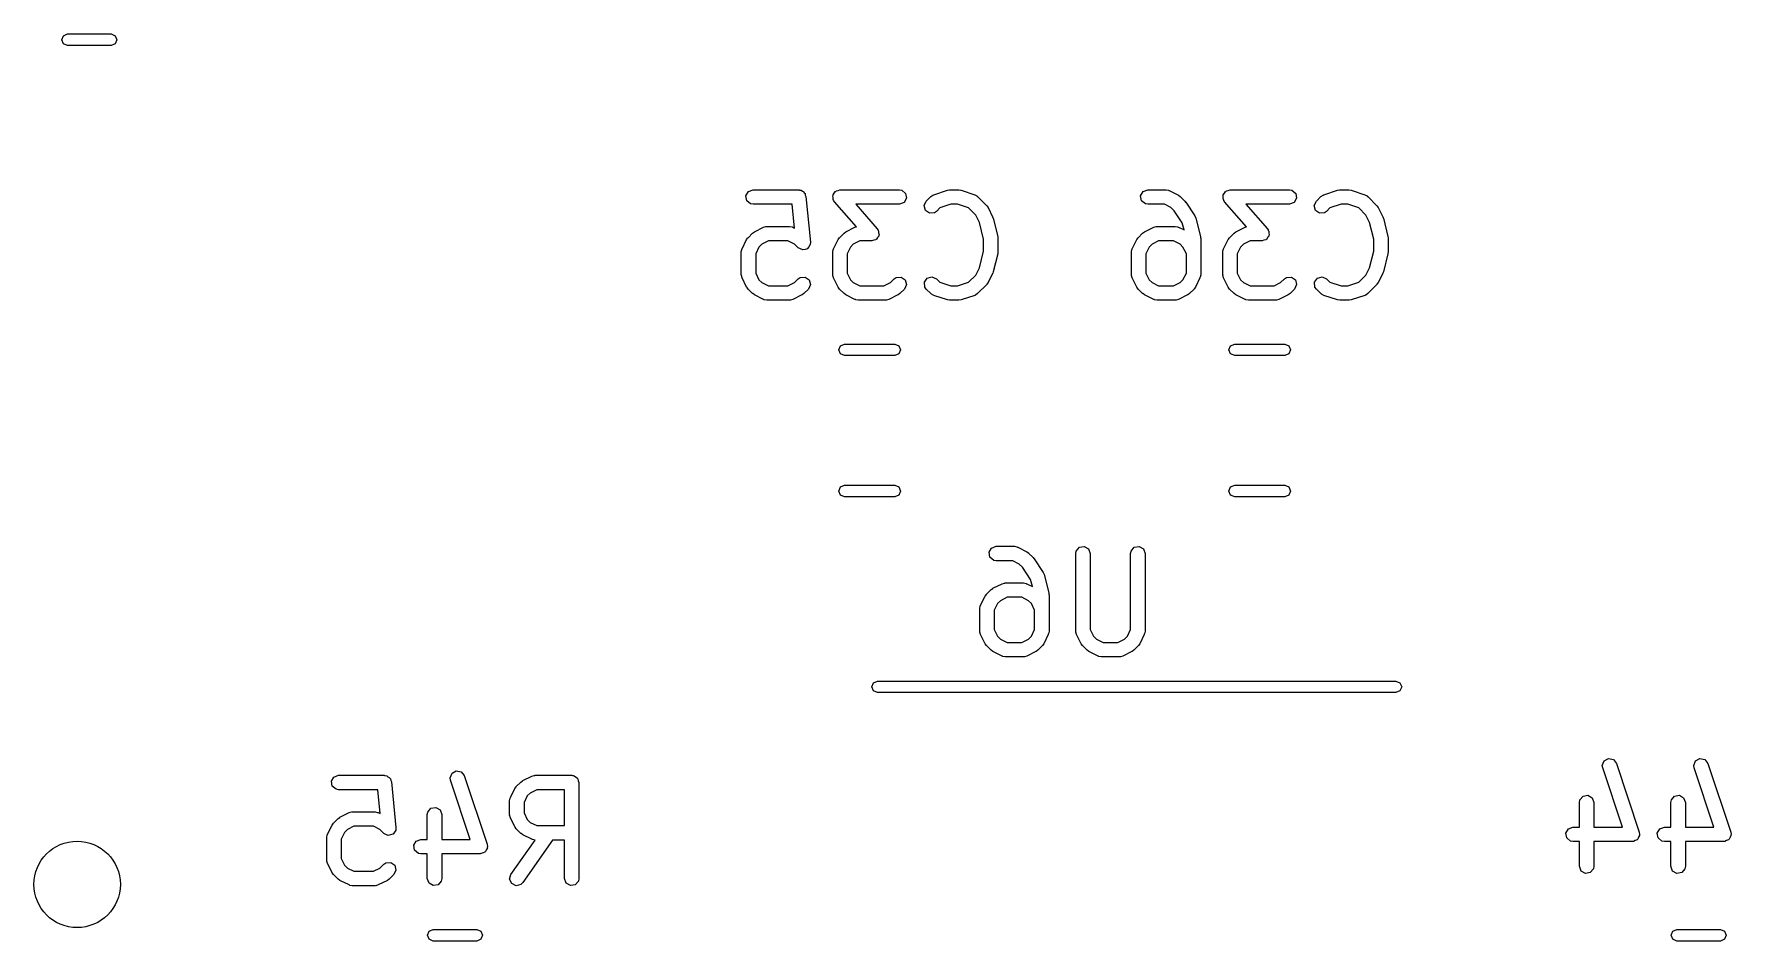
# Model space of a CAD drawing. Extents: x 83 to 134, y -229 to -46.
# Drawn here: x 92.89 to 110.57, y -202.53 to -193.08 of the extents above; entities that cross this region are included whole.
import ezdxf

# ---------------------------------------------------------------- set-up
doc = ezdxf.new("R2010")
doc.units = 0
doc.layers.add('BLACK', color=7, linetype='CONTINUOUS')

msp = doc.modelspace()

# ---------------------------------------------------------------- linework, layer by layer
at = {"layer": 'BLACK', "linetype": 'CONTINUOUS'}
for p, q in [((93.1849, -193.14), (93.2025, -193.098)), ((93.2025, -193.182), (93.1849, -193.14)), ((93.2025, -193.098), (93.2449, -193.08)), ((93.2449, -193.2), (93.2025, -193.182)), ((93.2449, -193.08), (93.6991, -193.08)), ((93.6991, -193.2), (93.2449, -193.2)), ((93.6991, -193.08), (93.7415, -193.098)), ((93.7415, -193.182), (93.6991, -193.2)), ((93.7415, -193.098), (93.7591, -193.14)), ((93.7591, -193.14), (93.7415, -193.182)), ((100.312, -194.765), (100.338, -194.721)), ((100.321, -194.816), (100.312, -194.765)), ((100.338, -194.721), (100.386, -194.703)), ((100.386, -194.703), (100.862, -194.703)), ((100.862, -194.703), (100.866, -194.704)), ((100.866, -194.704), (100.868, -194.704)), ((100.868, -194.704), (100.87, -194.705)), ((100.87, -194.705), (100.888, -194.708)), ((100.888, -194.708), (100.9, -194.718)), ((100.9, -194.718), (100.914, -194.725)), ((100.914, -194.725), (100.919, -194.734)), ((100.919, -194.734), (100.927, -194.741)), ((100.927, -194.741), (100.93, -194.757)), ((100.93, -194.757), (100.937, -194.771)), ((100.937, -194.771), (100.984, -195.247)), ((101.217, -194.765), (101.22, -194.76)), ((101.22, -194.785), (101.217, -194.765)), ((101.219, -194.754), (101.232, -194.738)), ((101.22, -194.76), (101.219, -194.754)), ((101.221, -194.805), (101.22, -194.785)), ((101.225, -194.813), (101.221, -194.805)), ((101.232, -194.738), (101.242, -194.721)), ((101.242, -194.721), (101.248, -194.719)), ((101.248, -194.719), (101.252, -194.714)), ((101.252, -194.714), (101.271, -194.71)), ((101.271, -194.71), (101.29, -194.703)), ((101.29, -194.703), (101.91, -194.703)), ((101.91, -194.703), (101.935, -194.708)), ((101.935, -194.708), (101.974, -194.741)), ((101.983, -194.791), (101.958, -194.836)), ((101.974, -194.741), (101.983, -194.791)), ((102.19, -194.821), (102.237, -194.773)), ((102.237, -194.773), (102.259, -194.758)), ((102.259, -194.758), (102.263, -194.758)), ((102.263, -194.758), (102.267, -194.755)), ((102.267, -194.755), (102.41, -194.707)), ((102.41, -194.707), (102.432, -194.704)), ((102.432, -194.704), (102.433, -194.703)), ((102.433, -194.703), (102.529, -194.703)), ((102.529, -194.703), (102.551, -194.707)), ((102.551, -194.707), (102.552, -194.707)), ((102.552, -194.707), (102.695, -194.755)), ((102.695, -194.755), (102.718, -194.767)), ((102.718, -194.767), (102.72, -194.771)), ((102.72, -194.771), (102.724, -194.773)), ((102.724, -194.773), (102.82, -194.868)), ((104.423, -194.765), (104.449, -194.721)), ((104.432, -194.816), (104.423, -194.765)), ((104.449, -194.721), (104.497, -194.703)), ((104.497, -194.703), (104.688, -194.703)), ((104.688, -194.703), (104.713, -194.708)), ((104.713, -194.708), (104.717, -194.711)), ((104.717, -194.711), (104.721, -194.711)), ((104.721, -194.711), (104.817, -194.759)), ((104.817, -194.759), (104.835, -194.772)), ((104.835, -194.772), (104.836, -194.773)), ((104.836, -194.773), (104.884, -194.821)), ((105.281, -194.765), (105.284, -194.76)), ((105.284, -194.785), (105.281, -194.765)), ((105.283, -194.754), (105.296, -194.738)), ((105.284, -194.76), (105.283, -194.754)), ((105.285, -194.805), (105.284, -194.785)), ((105.289, -194.813), (105.285, -194.805)), ((105.296, -194.738), (105.306, -194.721)), ((105.306, -194.721), (105.312, -194.719)), ((105.312, -194.719), (105.316, -194.714)), ((105.316, -194.714), (105.335, -194.71)), ((105.335, -194.71), (105.354, -194.703)), ((105.354, -194.703), (105.974, -194.703)), ((105.974, -194.703), (105.999, -194.708)), ((105.999, -194.708), (106.038, -194.741)), ((106.047, -194.791), (106.022, -194.836)), ((106.038, -194.741), (106.047, -194.791)), ((106.254, -194.821), (106.301, -194.773)), ((106.301, -194.773), (106.323, -194.758)), ((106.323, -194.758), (106.327, -194.758)), ((106.327, -194.758), (106.331, -194.755)), ((106.331, -194.755), (106.474, -194.707)), ((106.474, -194.707), (106.496, -194.704)), ((106.496, -194.704), (106.497, -194.703)), ((106.497, -194.703), (106.593, -194.703)), ((106.593, -194.703), (106.615, -194.707)), ((106.615, -194.707), (106.616, -194.707)), ((106.616, -194.707), (106.759, -194.755)), ((106.759, -194.755), (106.782, -194.767)), ((106.782, -194.767), (106.784, -194.771)), ((106.784, -194.771), (106.788, -194.773)), ((106.788, -194.773), (106.884, -194.868)), ((100.36, -194.849), (100.321, -194.816)), ((100.386, -194.853), (100.36, -194.849)), ((100.794, -194.853), (100.386, -194.853)), ((100.819, -195.102), (100.794, -194.853)), ((101.226, -194.816), (101.225, -194.813)), ((101.228, -194.818), (101.226, -194.816)), ((101.234, -194.828), (101.228, -194.818)), ((101.462, -195.088), (101.234, -194.828)), ((101.91, -194.853), (101.456, -194.853)), ((101.456, -194.853), (101.68, -195.11)), ((101.958, -194.836), (101.91, -194.853)), ((102.168, -194.867), (102.19, -194.821)), ((102.181, -194.917), (102.168, -194.867)), ((102.223, -194.946), (102.181, -194.917)), ((102.275, -194.942), (102.223, -194.946)), ((102.296, -194.927), (102.275, -194.942)), ((102.331, -194.892), (102.296, -194.927)), ((102.446, -194.853), (102.331, -194.892)), ((102.516, -194.853), (102.446, -194.853)), ((102.631, -194.892), (102.516, -194.853)), ((102.705, -194.966), (102.631, -194.892)), ((102.744, -195.043), (102.705, -194.966)), ((102.82, -194.868), (102.833, -194.887)), ((102.833, -194.887), (102.834, -194.888)), ((102.834, -194.888), (102.881, -194.983)), ((102.881, -194.983), (102.885, -194.995)), ((104.472, -194.849), (104.432, -194.816)), ((104.497, -194.853), (104.472, -194.849)), ((104.67, -194.853), (104.497, -194.853)), ((104.739, -194.888), (104.67, -194.853)), ((104.772, -194.921), (104.739, -194.888)), ((104.856, -195.047), (104.772, -194.921)), ((104.884, -194.821), (104.89, -194.83)), ((104.89, -194.83), (104.893, -194.832)), ((104.893, -194.832), (104.988, -194.975)), ((104.988, -194.975), (104.998, -194.998)), ((105.29, -194.816), (105.289, -194.813)), ((105.292, -194.818), (105.29, -194.816)), ((105.298, -194.828), (105.292, -194.818)), ((105.526, -195.088), (105.298, -194.828)), ((105.974, -194.853), (105.52, -194.853)), ((105.52, -194.853), (105.744, -195.11)), ((106.022, -194.836), (105.974, -194.853)), ((106.232, -194.867), (106.254, -194.821)), ((106.245, -194.917), (106.232, -194.867)), ((106.287, -194.946), (106.245, -194.917)), ((106.339, -194.942), (106.287, -194.946)), ((106.36, -194.927), (106.339, -194.942)), ((106.395, -194.892), (106.36, -194.927)), ((106.51, -194.853), (106.395, -194.892)), ((106.58, -194.853), (106.51, -194.853)), ((106.695, -194.892), (106.58, -194.853)), ((106.769, -194.966), (106.695, -194.892)), ((106.808, -195.043), (106.769, -194.966)), ((106.884, -194.868), (106.897, -194.887)), ((106.897, -194.887), (106.898, -194.888)), ((106.898, -194.888), (106.945, -194.983)), ((106.945, -194.983), (106.949, -194.995)), ((100.333, -195.202), (100.38, -195.154)), ((100.38, -195.154), (100.399, -195.141)), ((100.399, -195.141), (100.4, -195.14)), ((100.4, -195.14), (100.495, -195.092)), ((100.495, -195.092), (100.52, -195.085)), ((100.52, -195.085), (100.524, -195.086)), ((100.524, -195.086), (100.529, -195.084)), ((100.529, -195.084), (100.767, -195.084)), ((100.767, -195.084), (100.792, -195.089)), ((100.792, -195.089), (100.796, -195.092)), ((100.796, -195.092), (100.8, -195.092)), ((100.8, -195.092), (100.819, -195.102)), ((101.285, -195.202), (101.333, -195.154)), ((101.333, -195.154), (101.351, -195.141)), ((101.351, -195.141), (101.352, -195.14)), ((101.352, -195.14), (101.447, -195.092)), ((101.447, -195.092), (101.462, -195.088)), ((101.68, -195.11), (101.686, -195.12)), ((101.686, -195.12), (101.689, -195.122)), ((101.689, -195.122), (101.689, -195.125)), ((101.689, -195.125), (101.694, -195.132)), ((101.694, -195.132), (101.694, -195.152)), ((101.694, -195.152), (101.698, -195.172)), ((102.787, -195.216), (102.744, -195.043)), ((102.885, -194.995), (102.887, -194.998)), ((102.887, -194.998), (102.935, -195.189)), ((104.397, -195.202), (104.444, -195.154)), ((104.444, -195.154), (104.463, -195.141)), ((104.463, -195.141), (104.464, -195.14)), ((104.464, -195.14), (104.559, -195.092)), ((104.559, -195.092), (104.584, -195.085)), ((104.584, -195.085), (104.588, -195.086)), ((104.588, -195.086), (104.593, -195.084)), ((104.593, -195.084), (104.783, -195.084)), ((104.783, -195.084), (104.809, -195.089)), ((104.809, -195.089), (104.812, -195.092)), ((104.812, -195.092), (104.817, -195.092)), ((104.817, -195.092), (104.875, -195.121)), ((104.875, -195.121), (104.856, -195.047)), ((104.998, -194.998), (104.999, -194.998)), ((104.999, -194.998), (105.046, -195.189)), ((105.349, -195.202), (105.397, -195.154)), ((105.397, -195.154), (105.415, -195.141)), ((105.415, -195.141), (105.416, -195.14)), ((105.416, -195.14), (105.511, -195.092)), ((105.511, -195.092), (105.526, -195.088)), ((105.744, -195.11), (105.75, -195.12)), ((105.75, -195.12), (105.753, -195.122)), ((105.753, -195.122), (105.753, -195.125)), ((105.753, -195.125), (105.758, -195.132)), ((105.758, -195.132), (105.758, -195.152)), ((105.758, -195.152), (105.762, -195.172)), ((106.851, -195.216), (106.808, -195.043)), ((106.949, -194.995), (106.951, -194.998)), ((106.951, -194.998), (106.999, -195.189)), ((100.263, -195.35), (100.268, -195.324)), ((100.268, -195.324), (100.27, -195.321)), ((100.27, -195.321), (100.271, -195.316)), ((100.271, -195.316), (100.319, -195.221)), ((100.319, -195.221), (100.332, -195.203)), ((100.332, -195.203), (100.333, -195.202)), ((100.447, -195.299), (100.413, -195.368)), ((100.478, -195.269), (100.447, -195.299)), ((100.546, -195.234), (100.478, -195.269)), ((100.749, -195.234), (100.546, -195.234)), ((100.817, -195.269), (100.749, -195.234)), ((100.856, -195.308), (100.817, -195.269)), ((100.857, -195.308), (100.856, -195.308)), ((100.88, -195.319), (100.857, -195.308)), ((100.857, -195.308), (100.857, -195.308)), ((100.903, -195.329), (100.88, -195.319)), ((100.904, -195.329), (100.903, -195.329)), ((100.903, -195.329), (100.903, -195.329)), ((100.928, -195.323), (100.904, -195.329)), ((100.953, -195.316), (100.928, -195.323)), ((100.968, -195.295), (100.953, -195.315)), ((100.953, -195.315), (100.953, -195.316)), ((100.953, -195.316), (100.953, -195.316)), ((100.982, -195.274), (100.968, -195.295)), ((100.984, -195.247), (100.982, -195.273)), ((100.982, -195.273), (100.982, -195.273)), ((100.982, -195.273), (100.982, -195.274)), ((101.215, -195.35), (101.22, -195.324)), ((101.22, -195.324), (101.223, -195.321)), ((101.223, -195.316), (101.271, -195.221)), ((101.223, -195.321), (101.223, -195.316)), ((101.271, -195.221), (101.284, -195.203)), ((101.284, -195.203), (101.285, -195.202)), ((101.4, -195.299), (101.365, -195.368)), ((101.43, -195.269), (101.4, -195.299)), ((101.499, -195.234), (101.43, -195.269)), ((101.624, -195.234), (101.499, -195.234)), ((101.643, -195.227), (101.624, -195.234)), ((101.663, -195.223), (101.643, -195.227)), ((101.666, -195.219), (101.663, -195.223)), ((101.672, -195.217), (101.666, -195.219)), ((101.682, -195.199), (101.672, -195.217)), ((101.695, -195.184), (101.682, -195.199)), ((101.698, -195.172), (101.695, -195.178)), ((101.695, -195.178), (101.695, -195.184)), ((102.744, -195.514), (102.787, -195.341)), ((102.787, -195.341), (102.787, -195.216)), ((102.935, -195.189), (102.936, -195.204)), ((102.936, -195.204), (102.937, -195.207)), ((102.937, -195.207), (102.937, -195.35)), ((104.327, -195.35), (104.332, -195.324)), ((104.332, -195.324), (104.334, -195.321)), ((104.334, -195.321), (104.335, -195.316)), ((104.335, -195.316), (104.383, -195.221)), ((104.383, -195.221), (104.396, -195.203)), ((104.396, -195.203), (104.397, -195.202)), ((104.511, -195.299), (104.477, -195.368)), ((104.542, -195.269), (104.511, -195.299)), ((104.61, -195.234), (104.542, -195.269)), ((104.765, -195.234), (104.61, -195.234)), ((104.834, -195.269), (104.765, -195.234)), ((104.864, -195.299), (104.834, -195.269)), ((104.899, -195.368), (104.864, -195.299)), ((105.046, -195.189), (105.047, -195.204)), ((105.047, -195.204), (105.049, -195.207)), ((105.049, -195.207), (105.049, -195.588)), ((105.279, -195.35), (105.284, -195.324)), ((105.284, -195.324), (105.287, -195.321)), ((105.287, -195.316), (105.335, -195.221)), ((105.287, -195.321), (105.287, -195.316)), ((105.335, -195.221), (105.348, -195.203)), ((105.348, -195.203), (105.349, -195.202)), ((105.464, -195.299), (105.429, -195.368)), ((105.494, -195.269), (105.464, -195.299)), ((105.563, -195.234), (105.494, -195.269)), ((105.688, -195.234), (105.563, -195.234)), ((105.707, -195.227), (105.688, -195.234)), ((105.727, -195.223), (105.707, -195.227)), ((105.73, -195.219), (105.727, -195.223)), ((105.736, -195.217), (105.73, -195.219)), ((105.746, -195.199), (105.736, -195.217)), ((105.759, -195.184), (105.746, -195.199)), ((105.762, -195.172), (105.759, -195.178)), ((105.759, -195.178), (105.759, -195.184)), ((106.808, -195.514), (106.851, -195.341)), ((106.851, -195.341), (106.851, -195.216)), ((106.999, -195.189), (107, -195.204)), ((107, -195.204), (107.001, -195.207)), ((107.001, -195.207), (107.001, -195.35)), ((100.263, -195.588), (100.263, -195.35)), ((100.413, -195.368), (100.413, -195.57)), ((101.215, -195.588), (101.215, -195.35)), ((101.365, -195.368), (101.365, -195.57)), ((102.705, -195.591), (102.744, -195.514)), ((102.935, -195.368), (102.887, -195.558)), ((102.937, -195.35), (102.934, -195.365)), ((102.934, -195.365), (102.935, -195.368)), ((104.327, -195.588), (104.327, -195.35)), ((104.477, -195.368), (104.477, -195.57)), ((104.899, -195.57), (104.899, -195.368)), ((105.279, -195.588), (105.279, -195.35)), ((105.429, -195.368), (105.429, -195.57)), ((106.769, -195.591), (106.808, -195.514)), ((106.999, -195.368), (106.951, -195.558)), ((107.001, -195.35), (106.998, -195.365)), ((106.998, -195.365), (106.999, -195.368)), ((100.265, -195.592), (100.263, -195.588)), ((100.264, -195.596), (100.265, -195.592)), ((100.271, -195.621), (100.264, -195.596)), ((100.319, -195.717), (100.271, -195.621)), ((100.413, -195.57), (100.447, -195.639)), ((100.447, -195.639), (100.478, -195.669)), ((100.478, -195.669), (100.546, -195.703)), ((100.749, -195.703), (100.817, -195.669)), ((100.817, -195.669), (100.856, -195.63)), ((100.856, -195.63), (100.878, -195.615)), ((100.878, -195.615), (100.929, -195.611)), ((100.929, -195.611), (100.971, -195.64)), ((100.984, -195.69), (100.963, -195.736)), ((100.971, -195.64), (100.984, -195.69)), ((101.217, -195.592), (101.215, -195.588)), ((101.216, -195.596), (101.217, -195.592)), ((101.223, -195.621), (101.216, -195.596)), ((101.271, -195.717), (101.223, -195.621)), ((101.365, -195.57), (101.4, -195.639)), ((101.4, -195.639), (101.43, -195.669)), ((101.43, -195.669), (101.499, -195.703)), ((101.749, -195.703), (101.817, -195.669)), ((101.817, -195.669), (101.856, -195.63)), ((101.856, -195.63), (101.878, -195.615)), ((101.878, -195.615), (101.929, -195.611)), ((101.929, -195.611), (101.971, -195.64)), ((101.984, -195.69), (101.963, -195.736)), ((101.971, -195.64), (101.984, -195.69)), ((102.17, -195.664), (102.2, -195.622)), ((102.175, -195.715), (102.17, -195.664)), ((102.2, -195.622), (102.249, -195.608)), ((102.249, -195.608), (102.296, -195.63)), ((102.296, -195.63), (102.331, -195.665)), ((102.331, -195.665), (102.446, -195.703)), ((102.516, -195.703), (102.631, -195.665)), ((102.631, -195.665), (102.705, -195.591)), ((102.82, -195.689), (102.724, -195.784)), ((102.834, -195.669), (102.82, -195.687)), ((102.82, -195.687), (102.82, -195.689)), ((102.881, -195.574), (102.834, -195.669)), ((102.882, -195.57), (102.881, -195.574)), ((102.887, -195.558), (102.882, -195.57)), ((104.329, -195.592), (104.327, -195.588)), ((104.328, -195.596), (104.329, -195.592)), ((104.335, -195.621), (104.328, -195.596)), ((104.383, -195.717), (104.335, -195.621)), ((104.477, -195.57), (104.511, -195.639)), ((104.511, -195.639), (104.542, -195.669)), ((104.542, -195.669), (104.61, -195.703)), ((104.765, -195.703), (104.834, -195.669)), ((104.834, -195.669), (104.864, -195.639)), ((104.864, -195.639), (104.899, -195.57)), ((105.041, -195.621), (104.993, -195.717)), ((105.044, -195.614), (105.041, -195.617)), ((105.041, -195.617), (105.041, -195.621)), ((105.049, -195.588), (105.044, -195.614)), ((105.281, -195.592), (105.279, -195.588)), ((105.28, -195.596), (105.281, -195.592)), ((105.287, -195.621), (105.28, -195.596)), ((105.335, -195.717), (105.287, -195.621)), ((105.429, -195.57), (105.464, -195.639)), ((105.464, -195.639), (105.494, -195.669)), ((105.494, -195.669), (105.563, -195.703)), ((105.813, -195.703), (105.881, -195.669)), ((105.881, -195.669), (105.92, -195.63)), ((105.92, -195.63), (105.942, -195.615)), ((105.942, -195.615), (105.993, -195.611)), ((105.993, -195.611), (106.035, -195.64)), ((106.048, -195.69), (106.027, -195.736)), ((106.035, -195.64), (106.048, -195.69)), ((106.234, -195.664), (106.264, -195.622)), ((106.239, -195.715), (106.234, -195.664)), ((106.264, -195.622), (106.313, -195.608)), ((106.313, -195.608), (106.36, -195.63)), ((106.36, -195.63), (106.395, -195.665)), ((106.395, -195.665), (106.51, -195.703)), ((106.58, -195.703), (106.695, -195.665)), ((106.695, -195.665), (106.769, -195.591)), ((106.884, -195.689), (106.788, -195.784)), ((106.898, -195.669), (106.884, -195.687)), ((106.884, -195.687), (106.884, -195.689)), ((106.945, -195.574), (106.898, -195.669)), ((106.946, -195.57), (106.945, -195.574)), ((106.951, -195.558), (106.946, -195.57)), ((100.32, -195.718), (100.319, -195.717)), ((100.333, -195.736), (100.32, -195.718)), ((100.38, -195.784), (100.333, -195.736)), ((100.382, -195.784), (100.38, -195.784)), ((100.4, -195.798), (100.382, -195.784)), ((100.495, -195.845), (100.4, -195.798)), ((100.499, -195.846), (100.495, -195.845)), ((100.503, -195.849), (100.499, -195.846)), ((100.529, -195.853), (100.503, -195.849)), ((100.767, -195.853), (100.529, -195.853)), ((100.546, -195.703), (100.749, -195.703)), ((100.771, -195.852), (100.767, -195.853)), ((100.775, -195.853), (100.771, -195.852)), ((100.8, -195.845), (100.775, -195.853)), ((100.895, -195.798), (100.8, -195.845)), ((100.897, -195.797), (100.895, -195.798)), ((100.915, -195.784), (100.897, -195.797)), ((100.963, -195.736), (100.915, -195.784)), ((101.272, -195.718), (101.271, -195.717)), ((101.285, -195.736), (101.272, -195.718)), ((101.333, -195.784), (101.285, -195.736)), ((101.334, -195.784), (101.333, -195.784)), ((101.352, -195.798), (101.334, -195.784)), ((101.447, -195.845), (101.352, -195.798)), ((101.452, -195.846), (101.447, -195.845)), ((101.455, -195.849), (101.452, -195.846)), ((101.481, -195.853), (101.455, -195.849)), ((101.767, -195.853), (101.481, -195.853)), ((101.499, -195.703), (101.749, -195.703)), ((101.771, -195.852), (101.767, -195.853)), ((101.775, -195.853), (101.771, -195.852)), ((101.8, -195.845), (101.775, -195.853)), ((101.895, -195.798), (101.8, -195.845)), ((101.897, -195.797), (101.895, -195.798)), ((101.915, -195.784), (101.897, -195.797)), ((101.963, -195.736), (101.915, -195.784)), ((102.19, -195.736), (102.175, -195.715)), ((102.237, -195.784), (102.19, -195.736)), ((102.242, -195.786), (102.237, -195.784)), ((102.244, -195.79), (102.242, -195.786)), ((102.267, -195.802), (102.244, -195.79)), ((102.41, -195.85), (102.267, -195.802)), ((102.411, -195.849), (102.41, -195.85)), ((102.433, -195.853), (102.411, -195.849)), ((102.529, -195.853), (102.433, -195.853)), ((102.446, -195.703), (102.516, -195.703)), ((102.53, -195.853), (102.529, -195.853)), ((102.552, -195.85), (102.53, -195.853)), ((102.695, -195.802), (102.552, -195.85)), ((102.699, -195.799), (102.695, -195.802)), ((102.703, -195.799), (102.699, -195.799)), ((102.724, -195.784), (102.703, -195.799)), ((104.384, -195.718), (104.383, -195.717)), ((104.397, -195.736), (104.384, -195.718)), ((104.444, -195.784), (104.397, -195.736)), ((104.446, -195.784), (104.444, -195.784)), ((104.464, -195.798), (104.446, -195.784)), ((104.559, -195.845), (104.464, -195.798)), ((104.563, -195.846), (104.559, -195.845)), ((104.567, -195.849), (104.563, -195.846)), ((104.593, -195.853), (104.567, -195.849)), ((104.783, -195.853), (104.593, -195.853)), ((104.61, -195.703), (104.765, -195.703)), ((104.787, -195.852), (104.783, -195.853)), ((104.792, -195.853), (104.787, -195.852)), ((104.817, -195.845), (104.792, -195.853)), ((104.912, -195.798), (104.817, -195.845)), ((104.913, -195.797), (104.912, -195.798)), ((104.931, -195.784), (104.913, -195.797)), ((104.979, -195.736), (104.931, -195.784)), ((104.98, -195.735), (104.979, -195.736)), ((104.993, -195.717), (104.98, -195.735)), ((105.336, -195.718), (105.335, -195.717)), ((105.349, -195.736), (105.336, -195.718)), ((105.397, -195.784), (105.349, -195.736)), ((105.398, -195.784), (105.397, -195.784)), ((105.416, -195.798), (105.398, -195.784)), ((105.511, -195.845), (105.416, -195.798)), ((105.516, -195.846), (105.511, -195.845)), ((105.519, -195.849), (105.516, -195.846)), ((105.545, -195.853), (105.519, -195.849)), ((105.831, -195.853), (105.545, -195.853)), ((105.563, -195.703), (105.813, -195.703)), ((105.835, -195.852), (105.831, -195.853)), ((105.839, -195.853), (105.835, -195.852)), ((105.864, -195.845), (105.839, -195.853)), ((105.959, -195.798), (105.864, -195.845)), ((105.961, -195.797), (105.959, -195.798)), ((105.979, -195.784), (105.961, -195.797)), ((106.027, -195.736), (105.979, -195.784)), ((106.254, -195.736), (106.239, -195.715)), ((106.301, -195.784), (106.254, -195.736)), ((106.306, -195.786), (106.301, -195.784)), ((106.308, -195.79), (106.306, -195.786)), ((106.331, -195.802), (106.308, -195.79)), ((106.474, -195.85), (106.331, -195.802)), ((106.475, -195.849), (106.474, -195.85)), ((106.497, -195.853), (106.475, -195.849)), ((106.593, -195.853), (106.497, -195.853)), ((106.51, -195.703), (106.58, -195.703)), ((106.594, -195.853), (106.593, -195.853)), ((106.616, -195.85), (106.594, -195.853)), ((106.759, -195.802), (106.616, -195.85)), ((106.763, -195.799), (106.759, -195.802)), ((106.767, -195.799), (106.763, -195.799)), ((106.788, -195.784), (106.767, -195.799)), ((101.279, -196.369), (101.296, -196.327)), ((101.296, -196.411), (101.279, -196.369)), ((101.296, -196.327), (101.339, -196.309)), ((101.339, -196.309), (101.861, -196.309)), ((101.861, -196.309), (101.904, -196.327)), ((101.904, -196.327), (101.921, -196.369)), ((101.921, -196.369), (101.904, -196.411)), ((105.343, -196.369), (105.36, -196.327)), ((105.36, -196.411), (105.343, -196.369)), ((105.36, -196.327), (105.403, -196.309)), ((105.403, -196.309), (105.925, -196.309)), ((105.925, -196.309), (105.968, -196.327)), ((105.968, -196.327), (105.985, -196.369)), ((105.985, -196.369), (105.968, -196.411)), ((101.339, -196.429), (101.296, -196.411)), ((101.861, -196.429), (101.339, -196.429)), ((101.904, -196.411), (101.861, -196.429)), ((105.403, -196.429), (105.36, -196.411)), ((105.925, -196.429), (105.403, -196.429)), ((105.968, -196.411), (105.925, -196.429)), ((101.279, -197.839), (101.296, -197.797)), ((101.296, -197.797), (101.339, -197.779)), ((101.339, -197.779), (101.861, -197.779)), ((101.861, -197.779), (101.904, -197.797)), ((101.904, -197.797), (101.921, -197.839)), ((105.343, -197.839), (105.36, -197.797)), ((105.36, -197.797), (105.403, -197.779)), ((105.403, -197.779), (105.925, -197.779)), ((105.925, -197.779), (105.968, -197.797)), ((105.968, -197.797), (105.985, -197.839)), ((101.296, -197.881), (101.279, -197.839)), ((101.339, -197.899), (101.296, -197.881)), ((101.861, -197.899), (101.339, -197.899)), ((101.904, -197.881), (101.861, -197.899)), ((101.921, -197.839), (101.904, -197.881)), ((105.36, -197.881), (105.343, -197.839)), ((105.403, -197.899), (105.36, -197.881)), ((105.925, -197.899), (105.403, -197.899)), ((105.968, -197.881), (105.925, -197.899)), ((105.985, -197.839), (105.968, -197.881)), ((102.844, -198.477), (102.87, -198.433)), ((102.853, -198.528), (102.844, -198.477)), ((102.87, -198.433), (102.918, -198.415)), ((102.918, -198.415), (103.108, -198.415)), ((103.108, -198.415), (103.134, -198.42)), ((103.134, -198.42), (103.137, -198.423)), ((103.137, -198.423), (103.142, -198.423)), ((103.142, -198.423), (103.237, -198.471)), ((103.237, -198.471), (103.255, -198.484)), ((103.255, -198.484), (103.256, -198.485)), ((103.256, -198.485), (103.304, -198.533)), ((103.747, -198.49), (103.752, -198.465)), ((103.747, -199.3), (103.747, -198.49)), ((103.752, -198.465), (103.785, -198.425)), ((103.785, -198.425), (103.835, -198.417)), ((103.835, -198.417), (103.88, -198.442)), ((103.88, -198.442), (103.897, -198.49)), ((103.897, -198.49), (103.897, -199.282)), ((104.319, -198.49), (104.323, -198.465)), ((104.319, -199.282), (104.319, -198.49)), ((104.323, -198.465), (104.356, -198.425)), ((104.356, -198.425), (104.407, -198.417)), ((104.407, -198.417), (104.451, -198.442)), ((104.451, -198.442), (104.469, -198.49)), ((104.469, -198.49), (104.469, -199.3)), ((102.892, -198.561), (102.853, -198.528)), ((102.918, -198.565), (102.892, -198.561)), ((103.09, -198.565), (102.918, -198.565)), ((103.159, -198.6), (103.09, -198.565)), ((103.193, -198.633), (103.159, -198.6)), ((103.277, -198.759), (103.193, -198.633)), ((103.304, -198.533), (103.311, -198.542)), ((103.311, -198.542), (103.313, -198.544)), ((103.313, -198.544), (103.409, -198.687)), ((103.409, -198.687), (103.419, -198.71)), ((102.817, -198.914), (102.865, -198.866)), ((102.865, -198.866), (102.883, -198.853)), ((102.883, -198.853), (102.884, -198.852)), ((102.884, -198.852), (102.979, -198.804)), ((102.979, -198.804), (103.004, -198.797)), ((103.004, -198.797), (103.009, -198.798)), ((103.009, -198.798), (103.013, -198.796)), ((103.013, -198.796), (103.203, -198.796)), ((103.203, -198.796), (103.229, -198.801)), ((103.229, -198.801), (103.233, -198.804)), ((103.233, -198.804), (103.237, -198.804)), ((103.237, -198.804), (103.295, -198.833)), ((103.295, -198.833), (103.277, -198.759)), ((103.419, -198.71), (103.419, -198.71)), ((103.419, -198.71), (103.467, -198.901)), ((102.747, -199.062), (102.752, -199.036)), ((102.752, -199.036), (102.755, -199.033)), ((102.755, -199.028), (102.803, -198.933)), ((102.755, -199.033), (102.755, -199.028)), ((102.803, -198.933), (102.816, -198.915)), ((102.816, -198.915), (102.817, -198.914)), ((102.932, -199.011), (102.897, -199.08)), ((102.962, -198.981), (102.932, -199.011)), ((103.031, -198.946), (102.962, -198.981)), ((103.186, -198.946), (103.031, -198.946)), ((103.254, -198.981), (103.186, -198.946)), ((103.285, -199.011), (103.254, -198.981)), ((103.319, -199.08), (103.285, -199.011)), ((103.467, -198.901), (103.468, -198.916)), ((103.468, -198.916), (103.469, -198.919)), ((103.469, -198.919), (103.469, -199.3)), ((102.747, -199.3), (102.747, -199.062)), ((102.897, -199.08), (102.897, -199.282)), ((103.319, -199.282), (103.319, -199.08)), ((102.749, -199.304), (102.747, -199.3)), ((102.748, -199.308), (102.749, -199.304)), ((102.755, -199.333), (102.748, -199.308)), ((102.803, -199.429), (102.755, -199.333)), ((102.897, -199.282), (102.932, -199.351)), ((102.932, -199.351), (102.962, -199.381)), ((102.962, -199.381), (103.031, -199.415)), ((103.186, -199.415), (103.254, -199.381)), ((103.254, -199.381), (103.285, -199.351)), ((103.285, -199.351), (103.319, -199.282)), ((103.461, -199.333), (103.413, -199.429)), ((103.464, -199.326), (103.461, -199.329)), ((103.461, -199.329), (103.461, -199.333)), ((103.469, -199.3), (103.464, -199.326)), ((103.749, -199.304), (103.747, -199.3)), ((103.748, -199.308), (103.749, -199.304)), ((103.755, -199.333), (103.748, -199.308)), ((103.803, -199.429), (103.755, -199.333)), ((103.897, -199.282), (103.932, -199.351)), ((103.932, -199.351), (103.962, -199.381)), ((103.962, -199.381), (104.031, -199.415)), ((104.186, -199.415), (104.254, -199.381)), ((104.254, -199.381), (104.285, -199.351)), ((104.285, -199.351), (104.319, -199.282)), ((104.461, -199.333), (104.413, -199.429)), ((104.464, -199.326), (104.461, -199.329)), ((104.461, -199.329), (104.461, -199.333)), ((104.469, -199.3), (104.464, -199.326)), ((102.804, -199.43), (102.803, -199.429)), ((102.817, -199.448), (102.804, -199.43)), ((102.865, -199.496), (102.817, -199.448)), ((102.866, -199.496), (102.865, -199.496)), ((102.884, -199.51), (102.866, -199.496)), ((102.979, -199.557), (102.884, -199.51)), ((102.984, -199.558), (102.979, -199.557)), ((102.987, -199.561), (102.984, -199.558)), ((103.013, -199.565), (102.987, -199.561)), ((103.203, -199.565), (103.013, -199.565)), ((103.031, -199.415), (103.186, -199.415)), ((103.208, -199.564), (103.203, -199.565)), ((103.212, -199.565), (103.208, -199.564)), ((103.237, -199.557), (103.212, -199.565)), ((103.332, -199.51), (103.237, -199.557)), ((103.333, -199.509), (103.332, -199.51)), ((103.352, -199.496), (103.333, -199.509)), ((103.399, -199.448), (103.352, -199.496)), ((103.4, -199.447), (103.399, -199.448)), ((103.413, -199.429), (103.4, -199.447)), ((103.804, -199.43), (103.803, -199.429)), ((103.817, -199.448), (103.804, -199.43)), ((103.865, -199.496), (103.817, -199.448)), ((103.866, -199.496), (103.865, -199.496)), ((103.884, -199.51), (103.866, -199.496)), ((103.979, -199.557), (103.884, -199.51)), ((103.984, -199.558), (103.979, -199.557)), ((103.987, -199.561), (103.984, -199.558)), ((104.013, -199.565), (103.987, -199.561)), ((104.203, -199.565), (104.013, -199.565)), ((104.031, -199.415), (104.186, -199.415)), ((104.208, -199.564), (104.203, -199.565)), ((104.212, -199.565), (104.208, -199.564)), ((104.237, -199.557), (104.212, -199.565)), ((104.332, -199.51), (104.237, -199.557)), ((104.333, -199.509), (104.332, -199.51)), ((104.352, -199.496), (104.333, -199.509)), ((104.399, -199.448), (104.352, -199.496)), ((104.4, -199.447), (104.399, -199.448)), ((104.413, -199.429), (104.4, -199.447)), ((101.622, -199.878), (101.64, -199.836)), ((101.64, -199.92), (101.622, -199.878)), ((101.64, -199.836), (101.682, -199.818)), ((101.682, -199.938), (101.64, -199.92)), ((101.682, -199.818), (107.082, -199.818)), ((107.082, -199.938), (101.682, -199.938)), ((107.082, -199.818), (107.124, -199.836)), ((107.124, -199.92), (107.082, -199.938)), ((107.124, -199.836), (107.142, -199.878)), ((107.142, -199.878), (107.124, -199.92)), ((109.251, -200.65), (109.296, -200.626)), ((109.296, -200.626), (109.347, -200.636)), ((109.347, -200.636), (109.379, -200.676)), ((110.204, -200.65), (110.249, -200.626)), ((110.249, -200.626), (110.299, -200.636)), ((110.299, -200.636), (110.331, -200.676)), ((95.9939, -200.861), (96.0195, -200.817)), ((96.0195, -200.817), (96.0677, -200.799)), ((96.0677, -200.799), (96.5439, -200.799)), ((96.5439, -200.799), (96.5478, -200.8)), ((96.5478, -200.8), (96.5495, -200.8)), ((96.5495, -200.8), (96.5523, -200.801)), ((96.5523, -200.801), (96.5696, -200.804)), ((96.5696, -200.804), (96.5818, -200.814)), ((96.5818, -200.814), (96.5963, -200.821)), ((96.5963, -200.821), (96.6008, -200.83)), ((97.2308, -200.825), (97.2497, -200.777)), ((97.2497, -200.777), (97.2948, -200.753)), ((97.2948, -200.753), (97.3451, -200.763)), ((97.3451, -200.763), (97.377, -200.803)), ((97.377, -200.803), (97.6151, -201.517)), ((97.9866, -200.855), (98.0818, -200.807)), ((98.0818, -200.807), (98.1068, -200.8)), ((98.1068, -200.8), (98.1111, -200.801)), ((98.1111, -200.801), (98.1153, -200.799)), ((98.1153, -200.799), (98.4963, -200.799)), ((98.4963, -200.799), (98.506, -200.801)), ((98.506, -200.801), (98.5093, -200.801)), ((98.5093, -200.801), (98.5122, -200.802)), ((98.5122, -200.802), (98.5219, -200.804)), ((98.5219, -200.804), (98.5369, -200.816)), ((98.5369, -200.816), (98.5537, -200.826)), ((109.232, -200.698), (109.251, -200.65)), ((109.236, -200.723), (109.232, -200.698)), ((109.441, -201.339), (109.236, -200.723)), ((109.379, -200.676), (109.617, -201.39)), ((110.185, -200.698), (110.204, -200.65)), ((110.189, -200.723), (110.185, -200.698)), ((110.394, -201.339), (110.189, -200.723)), ((110.331, -200.676), (110.569, -201.39)), ((96.0028, -200.912), (95.9939, -200.861)), ((96.0421, -200.945), (96.0028, -200.912)), ((96.0677, -200.949), (96.0421, -200.945)), ((96.476, -200.949), (96.0677, -200.949)), ((96.5008, -201.198), (96.476, -200.949)), ((96.6008, -200.83), (96.6089, -200.837)), ((96.6089, -200.837), (96.6116, -200.853)), ((96.6116, -200.853), (96.6185, -200.867)), ((96.6185, -200.867), (96.6662, -201.343)), ((97.2347, -200.85), (97.2308, -200.825)), ((97.4398, -201.466), (97.2347, -200.85)), ((97.8578, -201.031), (97.9054, -200.936)), ((97.9054, -200.936), (97.9188, -200.918)), ((97.9188, -200.918), (97.9194, -200.917)), ((97.9194, -200.917), (97.9671, -200.869)), ((97.9671, -200.869), (97.9854, -200.856)), ((97.9854, -200.856), (97.9866, -200.855)), ((98.0645, -200.984), (98.0341, -201.014)), ((98.133, -200.949), (98.0645, -200.984)), ((98.4213, -200.949), (98.133, -200.949)), ((98.4213, -201.323), (98.4213, -200.949)), ((98.5537, -200.826), (98.5561, -200.833)), ((98.5561, -200.833), (98.5612, -200.837)), ((98.5612, -200.837), (98.5646, -200.856)), ((98.5646, -200.856), (98.5713, -200.874)), ((98.5713, -200.874), (98.5713, -201.874)), ((96.9972, -201.182), (97.0302, -201.143)), ((97.0302, -201.143), (97.0807, -201.134)), ((97.0807, -201.134), (97.1252, -201.16)), ((97.1252, -201.16), (97.1427, -201.208)), ((97.8499, -201.065), (97.8544, -201.039)), ((97.8499, -201.208), (97.8499, -201.065)), ((97.8544, -201.039), (97.8573, -201.036)), ((97.8573, -201.036), (97.8578, -201.031)), ((98.0341, -201.014), (97.9999, -201.083)), ((97.9999, -201.083), (97.9999, -201.19)), ((108.994, -201.081), (108.999, -201.055)), ((108.994, -201.339), (108.994, -201.081)), ((108.999, -201.055), (109.032, -201.016)), ((109.032, -201.016), (109.082, -201.007)), ((109.082, -201.007), (109.127, -201.033)), ((109.127, -201.033), (109.144, -201.081)), ((109.144, -201.081), (109.144, -201.339)), ((109.947, -201.081), (109.951, -201.055)), ((109.947, -201.339), (109.947, -201.081)), ((109.951, -201.055), (109.984, -201.016)), ((109.984, -201.016), (110.035, -201.007)), ((110.035, -201.007), (110.079, -201.033)), ((110.079, -201.033), (110.097, -201.081)), ((110.097, -201.081), (110.097, -201.339)), ((95.953, -201.412), (96.0006, -201.317)), ((96.0006, -201.317), (96.014, -201.299)), ((96.014, -201.299), (96.0147, -201.298)), ((96.0147, -201.298), (96.0623, -201.25)), ((96.0623, -201.25), (96.0807, -201.237)), ((96.0807, -201.237), (96.0818, -201.236)), ((96.0818, -201.236), (96.177, -201.188)), ((96.2283, -201.33), (96.1598, -201.365)), ((96.177, -201.188), (96.202, -201.181)), ((96.202, -201.181), (96.2064, -201.182)), ((96.2064, -201.182), (96.2106, -201.18)), ((96.2106, -201.18), (96.4487, -201.18)), ((96.431, -201.33), (96.2283, -201.33)), ((96.4995, -201.365), (96.431, -201.33)), ((96.4487, -201.18), (96.4743, -201.185)), ((96.4743, -201.185), (96.4778, -201.188)), ((96.4778, -201.188), (96.4822, -201.188)), ((96.4822, -201.188), (96.5008, -201.198)), ((96.6662, -201.343), (96.6642, -201.369)), ((96.9927, -201.208), (96.9972, -201.182)), ((96.9927, -201.466), (96.9927, -201.208)), ((97.1427, -201.208), (97.1427, -201.466)), ((97.8514, -201.212), (97.8499, -201.208)), ((97.8503, -201.216), (97.8514, -201.212)), ((97.8578, -201.241), (97.8503, -201.216)), ((97.9054, -201.336), (97.8578, -201.241)), ((97.9066, -201.338), (97.9054, -201.336)), ((97.9194, -201.356), (97.9066, -201.338)), ((97.9999, -201.19), (98.0341, -201.259)), ((98.0341, -201.259), (98.0645, -201.289)), ((98.0645, -201.289), (98.133, -201.323)), ((98.133, -201.323), (98.4213, -201.323)), ((108.878, -201.357), (108.926, -201.339)), ((108.926, -201.339), (108.994, -201.339)), ((109.144, -201.339), (109.441, -201.339)), ((109.831, -201.357), (109.879, -201.339)), ((109.879, -201.339), (109.947, -201.339)), ((110.097, -201.339), (110.394, -201.339)), ((95.9451, -201.446), (95.9496, -201.42)), ((95.9451, -201.684), (95.9451, -201.446)), ((95.9496, -201.42), (95.9525, -201.417)), ((95.9525, -201.417), (95.953, -201.412)), ((96.1294, -201.395), (96.0951, -201.464)), ((96.0951, -201.464), (96.0951, -201.666)), ((96.1598, -201.365), (96.1294, -201.395)), ((96.5385, -201.404), (96.4995, -201.365)), ((96.5389, -201.404), (96.5385, -201.404)), ((96.5392, -201.404), (96.5389, -201.404)), ((96.5622, -201.415), (96.5392, -201.404)), ((96.585, -201.425), (96.5622, -201.415)), ((96.5855, -201.425), (96.585, -201.425)), ((96.5859, -201.425), (96.5855, -201.425)), ((96.6102, -201.419), (96.5859, -201.425)), ((96.6345, -201.412), (96.6102, -201.419)), ((96.6348, -201.412), (96.6345, -201.412)), ((96.6353, -201.411), (96.6348, -201.412)), ((96.6495, -201.391), (96.6353, -201.411)), ((96.664, -201.37), (96.6495, -201.391)), ((96.6642, -201.369), (96.6639, -201.369)), ((96.6639, -201.369), (96.664, -201.37)), ((96.851, -201.528), (96.8766, -201.484)), ((96.8599, -201.579), (96.851, -201.528)), ((96.8766, -201.484), (96.9249, -201.466)), ((96.9249, -201.466), (96.9927, -201.466)), ((97.1427, -201.466), (97.4398, -201.466)), ((97.6151, -201.517), (97.6189, -201.543)), ((97.8634, -201.831), (98.1143, -201.473)), ((97.9671, -201.404), (97.9194, -201.356)), ((97.9685, -201.404), (97.9671, -201.404)), ((97.9866, -201.418), (97.9685, -201.404)), ((98.2972, -201.473), (97.9863, -201.917)), ((98.0818, -201.465), (97.9866, -201.418)), ((98.0862, -201.466), (98.0818, -201.465)), ((98.0897, -201.469), (98.0862, -201.466)), ((98.1143, -201.473), (98.0897, -201.469)), ((98.4213, -201.473), (98.2972, -201.473)), ((98.4213, -201.874), (98.4213, -201.473)), ((108.853, -201.401), (108.878, -201.357)), ((108.862, -201.452), (108.853, -201.401)), ((108.901, -201.485), (108.862, -201.452)), ((108.926, -201.489), (108.901, -201.485)), ((108.994, -201.489), (108.926, -201.489)), ((108.994, -201.747), (108.994, -201.489)), ((109.546, -201.489), (109.144, -201.489)), ((109.144, -201.489), (109.144, -201.747)), ((109.551, -201.487), (109.546, -201.489)), ((109.557, -201.488), (109.551, -201.487)), ((109.575, -201.478), (109.557, -201.488)), ((109.594, -201.471), (109.575, -201.478)), ((109.597, -201.467), (109.594, -201.471)), ((109.602, -201.464), (109.597, -201.467)), ((109.609, -201.445), (109.602, -201.464)), ((109.619, -201.427), (109.609, -201.445)), ((109.617, -201.39), (109.62, -201.416)), ((109.62, -201.416), (109.618, -201.421)), ((109.618, -201.421), (109.619, -201.427)), ((109.805, -201.401), (109.831, -201.357)), ((109.814, -201.452), (109.805, -201.401)), ((109.853, -201.485), (109.814, -201.452)), ((109.879, -201.489), (109.853, -201.485)), ((109.947, -201.489), (109.879, -201.489)), ((109.947, -201.747), (109.947, -201.489)), ((110.498, -201.489), (110.097, -201.489)), ((110.097, -201.489), (110.097, -201.747)), ((110.503, -201.487), (110.498, -201.489)), ((110.509, -201.488), (110.503, -201.487)), ((110.527, -201.478), (110.509, -201.488)), ((110.546, -201.471), (110.527, -201.478)), ((110.549, -201.467), (110.546, -201.471)), ((110.554, -201.464), (110.549, -201.467)), ((110.562, -201.445), (110.554, -201.464)), ((110.572, -201.427), (110.562, -201.445)), ((110.569, -201.39), (110.573, -201.416)), ((110.573, -201.416), (110.571, -201.421)), ((110.571, -201.421), (110.572, -201.427)), ((95.9466, -201.688), (95.9451, -201.684)), ((95.9456, -201.692), (95.9466, -201.688)), ((95.953, -201.717), (95.9456, -201.692)), ((96.0951, -201.666), (96.1294, -201.735)), ((96.8992, -201.612), (96.8599, -201.579)), ((96.9249, -201.616), (96.8992, -201.612)), ((96.9927, -201.616), (96.9249, -201.616)), ((96.9927, -201.874), (96.9927, -201.616)), ((97.5439, -201.616), (97.1427, -201.616)), ((97.1427, -201.616), (97.1427, -201.874)), ((97.5493, -201.614), (97.5439, -201.616)), ((97.5549, -201.615), (97.5493, -201.614)), ((97.5729, -201.605), (97.5549, -201.615)), ((97.5921, -201.599), (97.5729, -201.605)), ((97.595, -201.594), (97.5921, -201.599)), ((97.6, -201.591), (97.595, -201.594)), ((97.6075, -201.572), (97.6, -201.591)), ((97.6178, -201.554), (97.6075, -201.572)), ((97.6189, -201.543), (97.6168, -201.548)), ((97.6168, -201.548), (97.6178, -201.554)), ((96.0006, -201.813), (95.953, -201.717)), ((96.0018, -201.814), (96.0006, -201.813)), ((96.0147, -201.832), (96.0018, -201.814)), ((96.0623, -201.88), (96.0147, -201.832)), ((96.0638, -201.88), (96.0623, -201.88)), ((96.0818, -201.894), (96.0638, -201.88)), ((96.1294, -201.735), (96.1598, -201.765)), ((96.1598, -201.765), (96.2283, -201.799)), ((96.2283, -201.799), (96.431, -201.799)), ((96.431, -201.799), (96.4995, -201.765)), ((96.4995, -201.765), (96.5385, -201.726)), ((96.5385, -201.726), (96.5598, -201.711)), ((96.5598, -201.711), (96.6109, -201.707)), ((96.5969, -201.88), (96.5786, -201.893)), ((96.6446, -201.832), (96.5969, -201.88)), ((96.6109, -201.707), (96.653, -201.736)), ((96.6662, -201.786), (96.6446, -201.832)), ((96.653, -201.736), (96.6662, -201.786)), ((97.0103, -201.923), (96.9927, -201.874)), ((97.1427, -201.874), (97.1382, -201.9)), ((97.8501, -201.881), (97.8634, -201.831)), ((97.8718, -201.927), (97.8501, -201.881)), ((98.4388, -201.923), (98.4213, -201.874)), ((98.5713, -201.874), (98.5668, -201.9)), ((109.012, -201.796), (108.994, -201.747)), ((109.056, -201.821), (109.012, -201.796)), ((109.107, -201.812), (109.056, -201.821)), ((109.14, -201.773), (109.107, -201.812)), ((109.144, -201.747), (109.14, -201.773)), ((109.964, -201.796), (109.947, -201.747)), ((110.009, -201.821), (109.964, -201.796)), ((110.059, -201.812), (110.009, -201.821)), ((110.092, -201.773), (110.059, -201.812)), ((110.097, -201.747), (110.092, -201.773)), ((96.177, -201.941), (96.0818, -201.894)), ((96.1815, -201.942), (96.177, -201.941)), ((96.1849, -201.945), (96.1815, -201.942)), ((96.2106, -201.949), (96.1849, -201.945)), ((96.4487, -201.949), (96.2106, -201.949)), ((96.4529, -201.948), (96.4487, -201.949)), ((96.4572, -201.949), (96.4529, -201.948)), ((96.4822, -201.941), (96.4572, -201.949)), ((96.5774, -201.894), (96.4822, -201.941)), ((96.5786, -201.893), (96.5774, -201.894)), ((97.0547, -201.948), (97.0103, -201.923)), ((97.1052, -201.939), (97.0547, -201.948)), ((97.1382, -201.9), (97.1052, -201.939)), ((97.9183, -201.949), (97.8718, -201.927)), ((97.9679, -201.936), (97.9183, -201.949)), ((97.9863, -201.917), (97.9679, -201.936)), ((98.4833, -201.948), (98.4388, -201.923)), ((98.5338, -201.939), (98.4833, -201.948)), ((98.5668, -201.9), (98.5338, -201.939)), ((97.0125, -202.423), (97.0549, -202.405)), ((97.0549, -202.405), (97.5091, -202.405)), ((97.5091, -202.405), (97.5515, -202.423)), ((109.967, -202.423), (110.009, -202.405)), ((110.009, -202.405), (110.463, -202.405)), ((110.463, -202.405), (110.505, -202.423)), ((96.9949, -202.465), (97.0125, -202.423)), ((97.0125, -202.507), (96.9949, -202.465)), ((97.0549, -202.525), (97.0125, -202.507)), ((97.5091, -202.525), (97.0549, -202.525)), ((97.5515, -202.507), (97.5091, -202.525)), ((97.5515, -202.423), (97.5691, -202.465)), ((97.5691, -202.465), (97.5515, -202.507)), ((109.949, -202.465), (109.967, -202.423)), ((109.967, -202.507), (109.949, -202.465)), ((110.009, -202.525), (109.967, -202.507)), ((110.463, -202.525), (110.009, -202.525)), ((110.505, -202.507), (110.463, -202.525)), ((110.505, -202.423), (110.523, -202.465)), ((110.523, -202.465), (110.505, -202.507))]:
    msp.add_line(p, q, dxfattribs=at)
at = {"layer": 'BLACK'}
msp.add_circle((93.345, -201.935), 0.45, dxfattribs=at)

doc.saveas('drawing.dxf')
